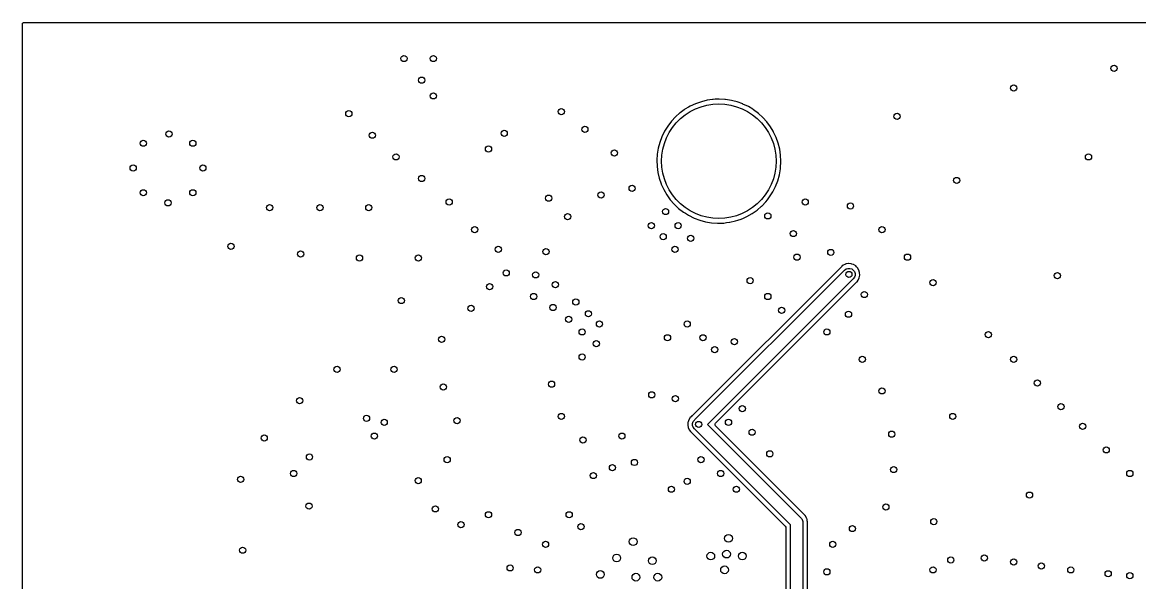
# Model space of a CAD drawing. Extents: x 4.14 to 8.56, y -5.31 to -1.77.
# Drawn here: x 4.135 to 6.975, y -3.198 to -1.773 of the extents above; entities that cross this region are included whole.
import ezdxf

# ---------------------------------------------------------------- set-up
doc = ezdxf.new("R2010")
doc.units = 0
doc.header["$MEASUREMENT"] = 0
doc.layers.add('BLACK', color=7, linetype='CONTINUOUS')

msp = doc.modelspace()

# ---------------------------------------------------------------- linework, layer by layer
at = {"layer": 'BLACK', "linetype": 'CONTINUOUS'}
for p, q in [((4.13522, -1.77797), (4.136, -1.77529)), ((4.13522, -5.30864), (4.13522, -1.77797)), ((4.136, -1.77529), (4.13812, -1.77346)), ((4.13812, -1.77346), (4.14018, -1.77301)), ((4.14018, -1.77301), (7.67085, -1.77301)), ((5.83245, -1.98624), (5.82818, -1.98875)), ((5.83256, -1.98619), (5.83245, -1.98624)), ((5.84633, -1.97983), (5.83256, -1.98619)), ((5.83256, -1.98619), (5.83256, -1.98619)), ((5.84626, -1.99291), (5.8605, -1.98744)), ((5.84644, -1.97978), (5.84633, -1.97983)), ((5.86099, -1.97471), (5.84644, -1.97978)), ((5.8605, -1.98744), (5.87523, -1.9835)), ((5.87596, -1.97109), (5.86099, -1.97471)), ((5.87523, -1.9835), (5.89029, -1.98111)), ((5.88974, -1.96915), (5.87596, -1.97109)), ((5.8911, -1.96896), (5.88974, -1.96915)), ((5.89029, -1.98111), (5.90551, -1.98031)), ((5.89122, -1.96894), (5.8911, -1.96896)), ((5.8911, -1.96896), (5.8911, -1.96896)), ((5.89641, -1.96873), (5.89122, -1.96894)), ((5.90649, -1.9683), (5.89641, -1.96873)), ((5.90551, -1.98031), (5.92074, -1.98111)), ((5.90661, -1.9683), (5.90649, -1.9683)), ((5.90649, -1.9683), (5.90649, -1.9683)), ((5.92067, -1.96908), (5.90661, -1.9683)), ((5.92187, -1.96915), (5.92067, -1.96908)), ((5.92074, -1.98111), (5.9358, -1.9835)), ((5.92199, -1.96916), (5.92187, -1.96915)), ((5.92187, -1.96915), (5.92187, -1.96915)), ((5.93722, -1.97152), (5.92199, -1.96916)), ((5.9358, -1.9835), (5.95053, -1.98744)), ((5.93734, -1.97155), (5.93722, -1.97152)), ((5.94123, -1.97255), (5.93734, -1.97155)), ((5.93734, -1.97155), (5.93734, -1.97155)), ((5.95214, -1.97535), (5.94123, -1.97255)), ((5.95053, -1.98744), (5.96476, -1.99291)), ((5.95226, -1.97539), (5.95214, -1.97535)), ((5.96651, -1.98057), (5.95226, -1.97539)), ((5.95226, -1.97539), (5.95226, -1.97539)), ((5.96662, -1.98062), (5.96651, -1.98057)), ((5.96651, -1.98057), (5.96651, -1.98057)), ((5.98051, -1.98727), (5.96662, -1.98062)), ((5.98062, -1.98733), (5.98051, -1.98727)), ((5.98062, -1.98734), (5.98062, -1.98733)), ((5.99158, -1.99397), (5.98062, -1.98734)), ((5.79518, -2.01332), (5.78471, -2.02462)), ((5.79527, -2.01324), (5.79518, -2.01332)), ((5.80661, -2.00317), (5.79527, -2.01324)), ((5.8067, -2.00309), (5.80661, -2.00317)), ((5.80661, -2.00317), (5.80661, -2.00317)), ((5.8068, -2.00302), (5.8067, -2.00309)), ((5.81758, -1.99519), (5.8068, -2.00302)), ((5.8068, -2.00302), (5.8068, -2.00302)), ((5.80804, -2.01773), (5.81989, -2.00814)), ((5.81917, -1.99403), (5.81758, -1.99519)), ((5.81927, -1.99397), (5.81917, -1.99403)), ((5.82818, -1.98875), (5.81927, -1.99397)), ((5.81927, -1.99397), (5.81927, -1.99397)), ((5.81989, -2.00814), (5.83268, -1.99983)), ((5.83268, -1.99983), (5.84626, -1.99291)), ((5.96476, -1.99291), (5.97835, -1.99983)), ((5.97835, -1.99983), (5.99113, -2.00814)), ((5.99113, -2.00814), (6.00298, -2.01773)), ((5.99369, -1.99525), (5.99158, -1.99397)), ((6.00603, -2.00448), (5.99369, -1.99525)), ((6.0174, -2.01487), (6.00603, -2.00448)), ((6.02771, -2.02632), (6.0174, -2.01487)), ((5.7754, -2.03689), (5.76733, -2.05002)), ((5.78471, -2.02462), (5.7754, -2.03689)), ((5.77936, -2.05315), (5.78766, -2.04036)), ((5.78766, -2.04036), (5.79726, -2.02851)), ((5.79726, -2.02851), (5.80804, -2.01773)), ((6.00298, -2.01773), (6.01377, -2.02851)), ((6.01377, -2.02851), (6.02336, -2.04036)), ((6.02336, -2.04036), (6.03167, -2.05315)), ((6.03686, -2.03872), (6.02771, -2.02632)), ((6.03692, -2.03882), (6.03686, -2.03872)), ((6.04359, -2.05002), (6.03692, -2.03882)), ((5.76057, -2.06386), (5.7552, -2.0783)), ((5.76733, -2.05002), (5.76057, -2.06386)), ((5.76697, -2.08097), (5.77244, -2.06674)), ((5.77244, -2.06674), (5.77936, -2.05315)), ((6.03167, -2.05315), (6.03859, -2.06674)), ((6.03859, -2.06674), (6.04405, -2.08097)), ((6.04474, -2.05195), (6.04359, -2.05002)), ((6.0513, -2.06589), (6.04474, -2.05195)), ((6.05647, -2.08041), (6.0513, -2.06589)), ((5.75127, -2.0932), (5.7488, -2.10841)), ((5.7552, -2.0783), (5.75127, -2.0932)), ((5.76064, -2.11076), (5.76303, -2.0957)), ((5.76303, -2.0957), (5.76697, -2.08097)), ((6.04405, -2.08097), (6.048, -2.0957)), ((6.048, -2.0957), (6.05038, -2.11076)), ((6.0602, -2.09536), (6.05647, -2.08041)), ((6.06245, -2.1106), (6.0602, -2.09536)), ((5.7488, -2.10841), (5.74784, -2.12378)), ((5.74784, -2.12378), (5.74837, -2.13918)), ((5.75984, -2.12598), (5.76064, -2.11076)), ((5.76064, -2.14121), (5.75984, -2.12598)), ((6.05038, -2.11076), (6.05118, -2.12598)), ((6.05118, -2.12598), (6.05038, -2.14121)), ((6.0632, -2.12598), (6.06245, -2.1106)), ((6.06314, -2.13039), (6.0632, -2.12598)), ((5.74837, -2.13918), (5.75041, -2.15445)), ((5.75041, -2.15445), (5.75393, -2.16945)), ((5.76303, -2.15627), (5.76064, -2.14121)), ((5.76697, -2.171), (5.76303, -2.15627)), ((6.048, -2.15627), (6.04405, -2.171)), ((6.05038, -2.14121), (6.048, -2.15627)), ((6.05928, -2.16092), (6.06196, -2.14575)), ((6.06196, -2.14575), (6.06246, -2.13918)), ((6.06246, -2.13918), (6.06313, -2.13046)), ((6.06313, -2.13046), (6.06314, -2.13039)), ((6.06313, -2.13046), (6.06313, -2.13046)), ((5.75393, -2.16945), (5.75397, -2.16956)), ((5.75397, -2.16956), (5.75397, -2.16956)), ((5.75397, -2.16956), (5.75886, -2.18392)), ((5.75886, -2.18392), (5.75886, -2.18392)), ((5.75886, -2.18392), (5.7589, -2.18403)), ((5.7589, -2.18403), (5.76526, -2.19806)), ((5.77244, -2.18523), (5.76697, -2.171)), ((5.77936, -2.19882), (5.77244, -2.18523)), ((6.03859, -2.18523), (6.03167, -2.19882)), ((6.04405, -2.171), (6.03859, -2.18523)), ((6.04957, -2.19012), (6.05514, -2.17576)), ((6.05514, -2.17576), (6.05928, -2.16092)), ((5.76526, -2.19806), (5.77296, -2.21141)), ((5.77296, -2.21141), (5.77303, -2.2115)), ((5.77303, -2.2115), (5.77303, -2.2115)), ((5.77303, -2.2115), (5.77688, -2.21688)), ((5.78766, -2.21161), (5.77936, -2.19882)), ((5.79726, -2.22346), (5.78766, -2.21161)), ((6.02336, -2.21161), (6.01377, -2.22346)), ((6.03167, -2.19882), (6.02336, -2.21161)), ((6.03443, -2.21678), (6.04256, -2.20398)), ((6.04256, -2.20398), (6.04262, -2.20387)), ((6.04256, -2.20398), (6.04256, -2.20398)), ((6.04262, -2.20387), (6.04957, -2.19012)), ((5.77688, -2.21688), (5.78193, -2.22393)), ((5.78193, -2.22393), (5.79208, -2.23552)), ((5.79208, -2.23552), (5.80331, -2.24607)), ((5.80804, -2.23424), (5.79726, -2.22346)), ((5.81989, -2.24383), (5.80804, -2.23424)), ((6.00298, -2.23424), (5.99113, -2.24383)), ((6.0026, -2.25025), (6.01426, -2.24018)), ((6.01377, -2.22346), (6.00298, -2.23424)), ((6.01426, -2.24018), (6.01434, -2.24009)), ((6.01434, -2.24009), (6.0248, -2.22911)), ((6.01434, -2.24009), (6.01434, -2.24009)), ((6.0248, -2.22911), (6.02488, -2.22902)), ((6.02488, -2.22902), (6.02879, -2.22402)), ((6.02879, -2.22402), (6.03429, -2.21698)), ((6.03429, -2.21698), (6.03437, -2.21688)), ((6.03429, -2.21698), (6.03429, -2.21698)), ((6.03437, -2.21688), (6.03443, -2.21678)), ((6.03443, -2.21678), (6.03443, -2.21678)), ((5.80331, -2.24607), (5.81552, -2.25547)), ((5.81552, -2.25547), (5.81562, -2.25554)), ((5.81562, -2.25554), (5.81562, -2.25554)), ((5.81562, -2.25554), (5.8203, -2.25846)), ((5.83268, -2.25214), (5.81989, -2.24383)), ((5.8203, -2.25846), (5.82858, -2.26364)), ((5.82858, -2.26364), (5.84238, -2.27049)), ((5.84626, -2.25906), (5.83268, -2.25214)), ((5.84238, -2.27049), (5.85678, -2.27596)), ((5.8605, -2.26452), (5.84626, -2.25906)), ((5.87523, -2.26847), (5.8605, -2.26452)), ((5.89029, -2.27086), (5.87523, -2.26847)), ((5.90551, -2.27165), (5.89029, -2.27086)), ((5.92074, -2.27086), (5.90551, -2.27165)), ((5.9358, -2.26847), (5.92074, -2.27086)), ((5.95053, -2.26452), (5.9358, -2.26847)), ((5.96476, -2.25906), (5.95053, -2.26452)), ((5.96254, -2.273), (5.96809, -2.27053)), ((5.97835, -2.25214), (5.96476, -2.25906)), ((5.96809, -2.27053), (5.9765, -2.26679)), ((5.9765, -2.26679), (5.97661, -2.26674)), ((5.9765, -2.26679), (5.9765, -2.26679)), ((5.97661, -2.26674), (5.97672, -2.26668)), ((5.97672, -2.26668), (5.9899, -2.25919)), ((5.99113, -2.24383), (5.97835, -2.25214)), ((5.9899, -2.25919), (5.99001, -2.25913)), ((5.9899, -2.25919), (5.9899, -2.25919)), ((5.99001, -2.25913), (6.0026, -2.25025)), ((5.85678, -2.27596), (5.87165, -2.28)), ((5.87165, -2.28), (5.87177, -2.28002)), ((5.87177, -2.28002), (5.87177, -2.28002)), ((5.87177, -2.28002), (5.88672, -2.28254)), ((5.88672, -2.28254), (5.88672, -2.28254)), ((5.88672, -2.28254), (5.88684, -2.28256)), ((5.88684, -2.28256), (5.88696, -2.28257)), ((5.88696, -2.28257), (5.88696, -2.28257)), ((5.88696, -2.28257), (5.90209, -2.28363)), ((5.90209, -2.28363), (5.90209, -2.28363)), ((5.90209, -2.28363), (5.90221, -2.28364)), ((5.90221, -2.28364), (5.91219, -2.28336)), ((5.91219, -2.28336), (5.91749, -2.28321)), ((5.91749, -2.28321), (5.91749, -2.28321)), ((5.91749, -2.28321), (5.91761, -2.28321)), ((5.91761, -2.28321), (5.91773, -2.28319)), ((5.91773, -2.28319), (5.92505, -2.28227)), ((5.91773, -2.28319), (5.91773, -2.28319)), ((5.92505, -2.28227), (5.93289, -2.28128)), ((5.93289, -2.28128), (5.93301, -2.28125)), ((5.93301, -2.28125), (5.9478, -2.27789)), ((5.93301, -2.28125), (5.93301, -2.28125)), ((5.9478, -2.27789), (5.94792, -2.27787)), ((5.9478, -2.27789), (5.9478, -2.27789)), ((5.94792, -2.27787), (5.95366, -2.27596)), ((5.95366, -2.27596), (5.96242, -2.27304)), ((5.96242, -2.27304), (5.96254, -2.273)), ((5.96242, -2.27304), (5.96242, -2.27304)), ((6.21767, -2.39333), (5.83866, -2.77234)), ((5.84463, -2.78309), (6.22486, -2.40286)), ((6.21778, -2.39321), (6.21767, -2.39333)), ((6.21791, -2.39311), (6.21778, -2.39321)), ((6.22162, -2.39027), (6.21791, -2.39311)), ((6.22186, -2.39009), (6.22162, -2.39027)), ((6.22162, -2.39027), (6.22162, -2.39027)), ((6.22547, -2.3885), (6.22186, -2.39009)), ((6.22486, -2.40286), (6.22885, -2.39997)), ((6.2277, -2.38752), (6.22547, -2.3885)), ((6.22797, -2.3874), (6.2277, -2.38752)), ((6.2277, -2.38752), (6.2277, -2.38752)), ((6.22826, -2.38735), (6.22797, -2.3874)), ((6.23425, -2.38631), (6.22826, -2.38735)), ((6.22885, -2.39997), (6.23354, -2.39845)), ((6.23354, -2.39845), (6.23846, -2.39845)), ((6.23455, -2.38626), (6.23425, -2.38631)), ((6.23425, -2.38631), (6.23425, -2.38631)), ((6.23484, -2.38628), (6.23455, -2.38626)), ((6.24091, -2.38669), (6.23484, -2.38628)), ((6.23484, -2.38628), (6.23484, -2.38628)), ((6.23846, -2.39845), (6.24315, -2.39997)), ((6.24121, -2.38671), (6.24091, -2.38669)), ((6.24091, -2.38669), (6.24091, -2.38669)), ((6.24149, -2.3868), (6.24121, -2.38671)), ((6.24376, -2.38752), (6.24149, -2.3868)), ((6.24149, -2.3868), (6.24149, -2.3868)), ((6.24315, -2.39997), (6.24714, -2.40286)), ((6.24756, -2.38874), (6.24376, -2.38752)), ((6.24714, -2.40286), (6.25003, -2.40685)), ((6.25326, -2.39223), (6.24756, -2.38874)), ((6.25003, -2.40685), (6.25155, -2.41154)), ((6.25155, -2.41154), (6.25155, -2.41646)), ((6.25556, -2.39455), (6.25326, -2.39223)), ((6.25774, -2.39676), (6.25556, -2.39455)), ((6.25795, -2.39697), (6.25774, -2.39676)), ((6.25774, -2.39676), (6.25774, -2.39676)), ((6.26138, -2.4027), (6.25795, -2.39697)), ((6.26334, -2.40908), (6.26138, -2.4027)), ((6.26373, -2.41574), (6.26334, -2.40908)), ((6.24714, -2.42514), (5.8768, -2.79547)), ((5.89704, -2.79196), (6.25658, -2.43242)), ((6.25003, -2.42115), (6.24714, -2.42514)), ((6.25155, -2.41646), (6.25003, -2.42115)), ((6.25658, -2.43242), (6.25668, -2.43232)), ((6.25668, -2.43232), (6.25976, -2.42839)), ((6.25976, -2.42839), (6.26251, -2.42231)), ((6.26251, -2.42231), (6.26373, -2.41574)), ((5.83256, -2.77802), (5.82907, -2.78371)), ((5.83489, -2.77572), (5.83256, -2.77802)), ((5.83709, -2.77353), (5.83489, -2.77572)), ((5.8373, -2.77332), (5.83709, -2.77353)), ((5.83709, -2.77353), (5.83709, -2.77353)), ((5.8377, -2.77309), (5.8373, -2.77332)), ((5.83866, -2.77234), (5.8377, -2.77309)), ((5.82667, -2.79547), (5.82659, -2.79673)), ((5.82659, -2.79673), (5.82774, -2.80331)), ((5.82702, -2.79037), (5.82667, -2.79547)), ((5.82704, -2.79007), (5.82702, -2.79037)), ((5.82702, -2.79037), (5.82702, -2.79037)), ((5.82757, -2.78841), (5.82704, -2.79007)), ((5.82898, -2.784), (5.82757, -2.78841)), ((5.82774, -2.80331), (5.83042, -2.80942)), ((5.82907, -2.78371), (5.82898, -2.784)), ((5.83042, -2.80942), (5.83354, -2.81349)), ((5.83878, -2.79281), (5.8403, -2.78813)), ((5.83878, -2.79774), (5.83878, -2.79281)), ((5.8403, -2.80243), (5.83878, -2.79774)), ((5.8403, -2.78813), (5.8432, -2.78414)), ((5.8432, -2.80641), (5.8403, -2.80243)), ((5.8432, -2.78414), (5.84463, -2.78309)), ((6.08725, -3.05047), (5.8432, -2.80641)), ((5.8768, -2.79547), (6.11414, -3.03281)), ((5.8957, -2.79653), (5.8959, -2.79374)), ((5.89704, -2.79898), (5.8957, -2.79653)), ((5.8959, -2.79374), (5.89704, -2.79196)), ((6.12182, -3.02376), (5.89704, -2.79898)), ((5.83354, -2.81349), (5.83366, -2.81361)), ((5.83366, -2.81361), (6.07397, -3.05392)), ((6.11414, -3.03281), (6.11486, -3.03381)), ((6.11486, -3.03381), (6.11574, -3.03469)), ((6.11574, -3.03469), (6.1163, -3.03579)), ((6.1163, -3.03579), (6.11703, -3.0368)), ((6.11703, -3.0368), (6.11741, -3.03797)), ((6.11741, -3.03797), (6.11798, -3.03908)), ((6.12203, -3.02396), (6.12182, -3.02376)), ((6.12384, -3.02557), (6.12203, -3.02396)), ((6.12401, -3.02582), (6.12384, -3.02557)), ((6.12525, -3.02762), (6.12401, -3.02582)), ((6.12401, -3.02582), (6.12401, -3.02582)), ((6.1254, -3.02783), (6.12525, -3.02762)), ((6.12691, -3.0298), (6.1254, -3.02783)), ((6.12703, -3.03008), (6.12691, -3.0298)), ((6.1271, -3.03019), (6.12703, -3.03008)), ((6.12739, -3.03071), (6.1271, -3.03019)), ((6.12745, -3.03083), (6.12739, -3.03071)), ((6.12762, -3.03107), (6.12745, -3.03083)), ((6.12773, -3.03135), (6.12762, -3.03107)), ((6.1285, -3.0334), (6.12773, -3.03135)), ((6.12773, -3.03135), (6.12773, -3.03135)), ((6.1286, -3.03364), (6.1285, -3.0334)), ((6.12948, -3.03564), (6.1286, -3.03364)), ((6.1296, -3.03592), (6.12948, -3.03564)), ((6.12965, -3.03621), (6.1296, -3.03592)), ((6.12969, -3.03634), (6.12965, -3.03621)), ((6.12984, -3.03691), (6.12969, -3.03634)), ((6.12987, -3.03704), (6.12984, -3.03691)), ((6.12998, -3.03732), (6.12987, -3.03704)), ((6.13002, -3.03761), (6.12998, -3.03732)), ((6.13028, -3.03979), (6.13002, -3.03761)), ((6.13002, -3.03761), (6.13002, -3.03761)), ((6.07397, -3.05392), (6.07531, -3.05637)), ((6.07531, -3.05637), (6.07542, -3.05742)), ((6.07542, -3.05742), (6.07542, -3.27952)), ((6.08725, -3.28648), (6.08725, -3.05047)), ((6.11798, -3.03908), (6.11817, -3.0403)), ((6.11817, -3.0403), (6.11855, -3.04148)), ((6.11855, -3.04148), (6.11855, -3.04272)), ((6.11855, -3.04272), (6.11875, -3.04394)), ((6.11875, -3.04394), (6.11875, -3.293)), ((6.13032, -3.04004), (6.13028, -3.03979)), ((6.13074, -3.04249), (6.13032, -3.04004)), ((6.13058, -3.04507), (6.13059, -3.04474)), ((6.13058, -3.29204), (6.13058, -3.04507)), ((6.13059, -3.0447), (6.13074, -3.04249)), ((6.13059, -3.04474), (6.13059, -3.0447))]:
    msp.add_line(p, q, dxfattribs=at)
at = {"layer": 'BLACK'}
for centre, radius in [((5.105, -1.865), 0.00787), ((5.18, -1.865), 0.00787), ((6.91, -1.89), 0.00787), ((5.15, -1.92), 0.00787), ((5.18, -1.96), 0.00787), ((6.655, -1.94), 0.00787), ((4.965, -2.005), 0.00787), ((5.505, -2), 0.00787), ((6.35827, -2.01181), 0.00787), ((5.565, -2.045), 0.00787), ((4.44252, -2.08031), 0.00787), ((4.50787, -2.05709), 0.00787), ((4.5685, -2.08031), 0.00787), ((5.025, -2.06), 0.00787), ((5.36, -2.055), 0.00787), ((5.32, -2.095), 0.00787), ((5.64, -2.105), 0.00787), ((5.085, -2.115), 0.00787), ((6.845, -2.115), 0.00787), ((4.41693, -2.14331), 0.00787), ((4.59409, -2.14331), 0.00787), ((5.15, -2.17), 0.00787), ((6.51, -2.175), 0.00787), ((4.44252, -2.2063), 0.00787), ((4.5685, -2.2063), 0.00787), ((5.473, -2.22), 0.00787), ((5.606, -2.212), 0.00787), ((5.685, -2.195), 0.00787), ((4.50551, -2.23189), 0.00787), ((4.76378, -2.24409), 0.00787), ((4.89173, -2.24409), 0.00787), ((5.01575, -2.24409), 0.00787), ((5.22, -2.23), 0.00787), ((6.125, -2.23), 0.00787), ((6.24, -2.24), 0.00787), ((5.521, -2.267), 0.00787), ((5.77, -2.254), 0.00787), ((6.03, -2.265), 0.00787), ((5.285, -2.3), 0.00787), ((5.734, -2.29), 0.00787), ((5.802, -2.29), 0.00787), ((6.32, -2.3), 0.00787), ((5.764, -2.318), 0.00787), ((5.834, -2.322), 0.00787), ((6.095, -2.31), 0.00787), ((4.66535, -2.34252), 0.00787), ((4.84252, -2.3622), 0.00787), ((5.345, -2.35), 0.00787), ((5.466, -2.356), 0.00787), ((5.794, -2.35), 0.00787), ((6.19, -2.358), 0.00787), ((4.99213, -2.37205), 0.00787), ((5.14173, -2.37205), 0.00787), ((6.104, -2.37), 0.00787), ((6.385, -2.37), 0.00787), ((5.365, -2.41), 0.00787), ((5.44, -2.415), 0.00787), ((6.236, -2.414), 0.00787), ((6.766, -2.417), 0.00787), ((5.32283, -2.44488), 0.00787), ((5.49, -2.44), 0.00787), ((5.985, -2.43), 0.00787), ((6.45, -2.435), 0.00787), ((5.435, -2.47), 0.00787), ((6.03, -2.47), 0.00787), ((6.275, -2.465), 0.00787), ((5.09843, -2.48031), 0.00787), ((5.27559, -2.5), 0.00787), ((5.484, -2.498), 0.00787), ((5.542, -2.484), 0.00787), ((6.065, -2.505), 0.00787), ((5.524, -2.528), 0.00787), ((5.574, -2.514), 0.00787), ((6.235, -2.515), 0.00787), ((5.558, -2.56), 0.00787), ((5.602, -2.54), 0.00787), ((5.825, -2.54), 0.00787), ((6.18, -2.56), 0.00787), ((5.20079, -2.57874), 0.00787), ((5.594, -2.59), 0.00787), ((5.775, -2.575), 0.00787), ((5.865, -2.575), 0.00787), ((5.945, -2.585), 0.00787), ((6.59055, -2.56693), 0.00787), ((5.895, -2.605), 0.00787), ((5.558, -2.624), 0.00787), ((6.27, -2.63), 0.00787), ((6.655, -2.63), 0.00787), ((4.935, -2.655), 0.00787), ((5.08, -2.655), 0.00787), ((5.205, -2.7), 0.00787), ((5.48031, -2.69291), 0.00787), ((6.715, -2.69), 0.00787), ((5.735, -2.72), 0.00787), ((5.795, -2.73), 0.00787), ((6.32, -2.71), 0.00787), ((4.84, -2.735), 0.00787), ((5.965, -2.755), 0.00787), ((6.775, -2.75), 0.00787), ((5.01, -2.78), 0.00787), ((5.055, -2.79), 0.00787), ((5.24, -2.78574), 0.00787), ((5.505, -2.775), 0.00787), ((5.93, -2.79), 0.00787), ((6.5, -2.775), 0.00787), ((5.85433, -2.79528), 0.00787), ((5.99, -2.815), 0.00787), ((6.83, -2.8), 0.00787), ((4.75, -2.83), 0.00787), ((5.03, -2.825), 0.00787), ((5.56, -2.835), 0.00787), ((5.659, -2.825), 0.00787), ((6.345, -2.82), 0.00787), ((6.035, -2.87), 0.00787), ((6.89, -2.86), 0.00787), ((4.865, -2.878), 0.00787), ((5.215, -2.885), 0.00787), ((5.691, -2.892), 0.00787), ((5.86, -2.885), 0.00787), ((4.825, -2.92), 0.00787), ((5.58661, -2.9252), 0.00787), ((5.635, -2.905), 0.00787), ((5.91, -2.92), 0.00787), ((6.35, -2.91), 0.00787), ((6.95, -2.92), 0.00787), ((4.69, -2.935), 0.00787), ((5.14139, -2.93806), 0.00787), ((5.785, -2.96), 0.00787), ((5.825, -2.94), 0.00787), ((5.95, -2.96), 0.00787), ((6.695, -2.975), 0.00787), ((4.864, -3.003), 0.00787), ((5.185, -3.01), 0.00787), ((6.33, -3.005), 0.00787), ((5.32, -3.025), 0.00787), ((5.525, -3.025), 0.00787), ((6.45179, -3.04242), 0.00787), ((5.25, -3.05), 0.00787), ((5.395, -3.07), 0.00787), ((5.555, -3.055), 0.00787), ((6.245, -3.06), 0.00787), ((5.465, -3.1), 0.00787), ((5.68766, -3.09315), 0.00984), ((5.93, -3.085), 0.00984), ((6.195, -3.1), 0.00787), ((4.695, -3.115), 0.00787), ((5.885, -3.13), 0.00984), ((5.925, -3.125), 0.00984), ((5.965, -3.13), 0.00984), ((5.375, -3.16), 0.00787), ((5.6459, -3.13491), 0.00984), ((5.73638, -3.14187), 0.00984), ((6.495, -3.14), 0.00787), ((6.58, -3.135), 0.00787), ((6.655, -3.145), 0.00787), ((6.725, -3.155), 0.00787), ((5.445, -3.165), 0.00787), ((5.60414, -3.17666), 0.00984), ((5.69462, -3.18362), 0.00984), ((5.7503, -3.18362), 0.00984), ((5.92, -3.165), 0.00984), ((6.18, -3.17), 0.00787), ((6.45, -3.165), 0.00787), ((6.8, -3.165), 0.00787), ((6.895, -3.175), 0.00787), ((6.95, -3.18), 0.00787)]:
    msp.add_circle(centre, radius, dxfattribs=at)

doc.saveas('drawing.dxf')
